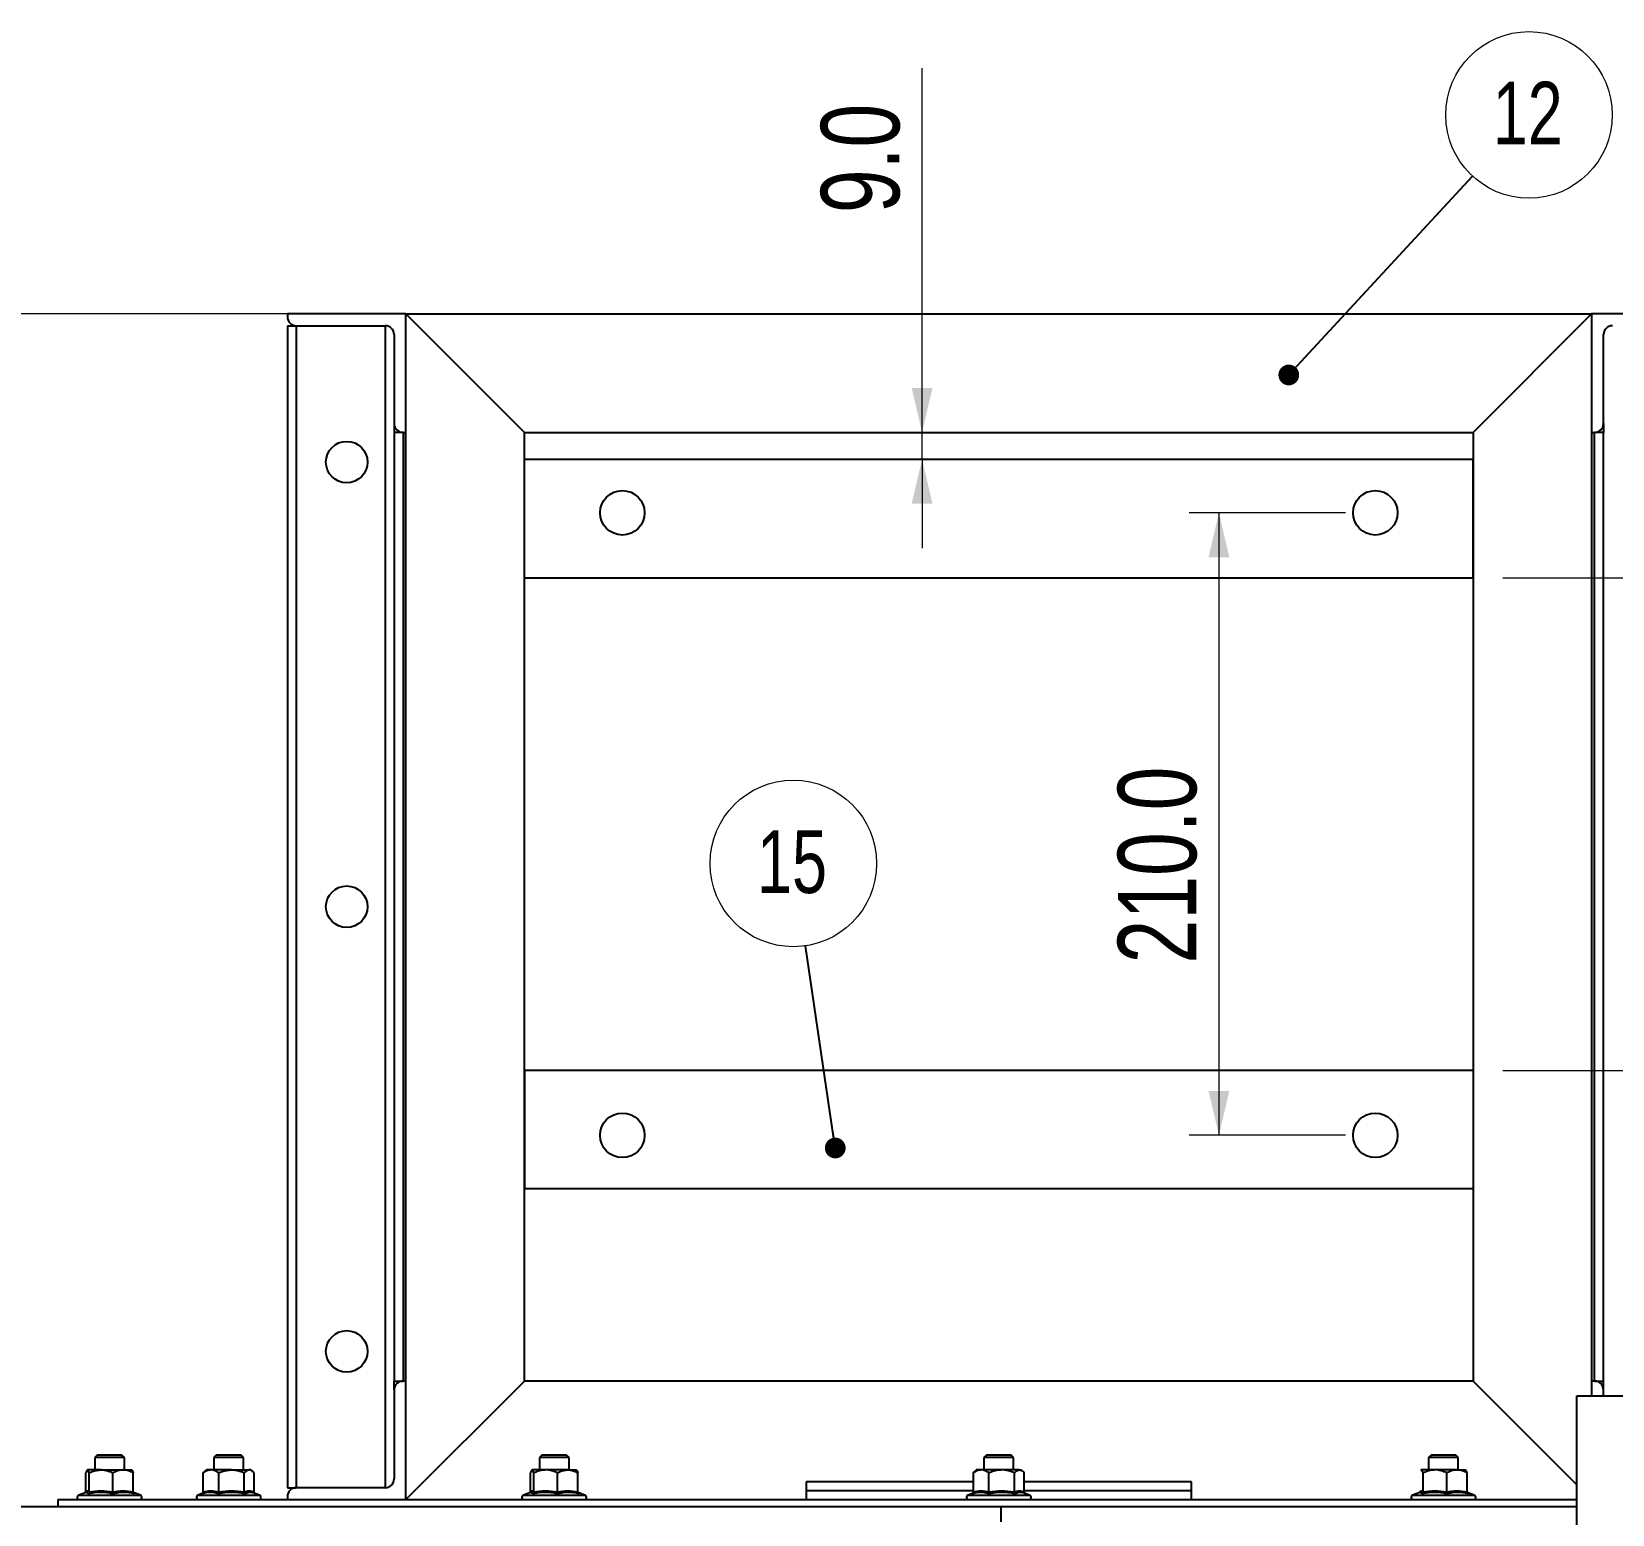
# Paper-space layout 'Sheet2' of a CAD drawing. Header units: millimetres. Extents: x 2 to 418, y 2 to 295.
# Drawn here: x 37.1 to 90.4, y 99.9 to 149.9 of the extents above; entities that cross this region are included whole.
import ezdxf

# ---------------------------------------------------------------- set-up
doc = ezdxf.new("R2010")
doc.units = ezdxf.units.MM
doc.styles.add('SLDTEXTSTYLE0', font='TXT', dxfattribs={"width": 0.75})
doc.dimstyles.new('SLDDIMSTYLE0', dxfattribs={"dimtxt": 2.645833, "dimasz": 1.5, "dimexe": 0, "dimexo": 0.0625, "dimgap": 0.661458, "dimtad": 1, "dimdec": 1, "dimlfac": 10, "dimrnd": 1e-09, "dimzin": 4, "dimdsep": 46, "dimtxsty": 'SLDTEXTSTYLE0', "dimsah": 1, "dimcen": 0.09, "dimadec": 0, "dimazin": 1, "dimtfac": 1, "dimtdec": 1, "dimtofl": 0, "dimtmove": 0, "dimatfit": 3, "dimfxl": 0, "dimfrac": 2, "dimtolj": 1, "dimtzin": 12, "dimarcsym": 0})
doc.dimstyles.new('SLDDIMSTYLE1', dxfattribs={"dimtxt": 0.18, "dimasz": 0.7, "dimexe": 0, "dimexo": 0.0625, "dimgap": 0, "dimtad": 0, "dimtih": 1, "dimtoh": 1, "dimdec": 0, "dimrnd": 1e-09, "dimzin": 0, "dimdsep": 46, "dimtxsty": 'Standard', "dimblk1": 'DOT', "dimblk2": 'DOT', "dimsah": 1, "dimcen": 0.09, "dimadec": 0, "dimazin": 0, "dimtfac": 0.7, "dimtdec": 0, "dimtofl": 0, "dimtmove": 0, "dimatfit": 3, "dimldrblk": 'DOT', "dimfxl": 0, "dimfrac": 2, "dimtolj": 1, "dimtzin": 0, "dimarcsym": 0})
doc.dimstyles.new('SLDDIMSTYLE2', dxfattribs={"dimtxt": 2.645833, "dimasz": 1.5, "dimexe": 0, "dimexo": 0.0625, "dimgap": 0.661458, "dimtad": 1, "dimdec": 1, "dimlfac": 10, "dimrnd": 1e-09, "dimzin": 12, "dimdsep": 46, "dimtxsty": 'SLDTEXTSTYLE0', "dimsah": 1, "dimcen": 0.09, "dimadec": 0, "dimazin": 3, "dimtfac": 1, "dimtdec": 1, "dimtofl": 0, "dimtmove": 0, "dimatfit": 3, "dimfxl": 0, "dimfrac": 2, "dimtolj": 1, "dimtzin": 12, "dimarcsym": 0})
doc.dimstyles.new('SLDDIMSTYLE3', dxfattribs={"dimtxt": 2.645833, "dimasz": 1.5, "dimexe": 0, "dimexo": 0.0625, "dimgap": 0.661458, "dimtad": 1, "dimdec": 1, "dimlfac": 10, "dimrnd": 1e-09, "dimzin": 4, "dimdsep": 46, "dimtxsty": 'SLDTEXTSTYLE0', "dimsah": 1, "dimcen": 0.09, "dimadec": 0, "dimazin": 1, "dimtfac": 1, "dimtdec": 1, "dimtmove": 0, "dimatfit": 0, "dimfxl": 0, "dimfrac": 2, "dimtolj": 1, "dimtzin": 12, "dimarcsym": 0})
doc.dimstyles.new('SLDDIMSTYLE8', dxfattribs={"dimtxt": 2.645833, "dimasz": 1.5, "dimexe": 0, "dimexo": 0.0625, "dimgap": 0.661458, "dimtad": 1, "dimdec": 1, "dimlfac": 10, "dimrnd": 1e-09, "dimzin": 12, "dimdsep": 46, "dimtxsty": 'SLDTEXTSTYLE0', "dimsah": 1, "dimcen": 0.09, "dimadec": 0, "dimazin": 3, "dimtfac": 1, "dimtdec": 1, "dimtmove": 0, "dimatfit": 0, "dimfxl": 0, "dimfrac": 2, "dimtolj": 1, "dimtzin": 12, "dimarcsym": 0})

# ---------------------------------------------------------------- blocks, each defined once
blk = doc.blocks.new('_D_19')
at = {"color": 7, "linetype": 'Continuous', "lineweight": 18}
for p, q in [((48.704, 140.416), (31.194, 140.416)), ((32.194, 100.166), (32.194, 140.416))]:
    blk.add_line(p, q, dxfattribs=at)
for points in [[(32.194, 140.416), (31.844, 138.916), (32.544, 138.916)], [(32.194, 100.166), (32.544, 101.666), (31.844, 101.666)]]:
    blk.add_solid(points, dxfattribs=at)
at = {"color": 7, "linetype": 'Continuous', "lineweight": 18, "insert": (28.783, 116.575), "char_height": 2.6458, "attachment_point": 1, "rotation": 90, "style": 'SLDTEXTSTYLE0'}
blk.add_mtext('402.5', dxfattribs=at)
blk = doc.blocks.new('_D_20')
at = {"color": 7, "linetype": 'Continuous', "lineweight": 18}
for p, q in [((86.704, 131.516), (102.776, 131.516)), ((101.776, 131.516), (101.776, 114.894)), ((86.704, 114.894), (102.776, 114.894))]:
    blk.add_line(p, q, dxfattribs=at)
for points in [[(101.776, 131.516), (101.426, 130.016), (102.126, 130.016)], [(101.776, 114.894), (102.126, 116.394), (101.426, 116.394)]]:
    blk.add_solid(points, dxfattribs=at)
at = {"color": 7, "linetype": 'Continuous', "lineweight": 18, "insert": (98.365, 118.502), "char_height": 2.6458, "attachment_point": 1, "rotation": 90, "style": 'SLDTEXTSTYLE0'}
blk.add_mtext('166.2', dxfattribs=at)
blk = doc.blocks.new('_D_21')
at = {"color": 7, "linetype": 'Continuous', "lineweight": 18}
for p, q in [((67.115, 136.416), (67.115, 148.7)), ((67.115, 135.516), (67.115, 136.416)), ((67.115, 135.516), (67.115, 132.516))]:
    blk.add_line(p, q, dxfattribs=at)
for points in [[(67.115, 136.416), (67.465, 137.916), (66.765, 137.916)], [(67.115, 135.516), (66.765, 134.016), (67.465, 134.016)]]:
    blk.add_solid(points, dxfattribs=at)
at = {"color": 7, "linetype": 'Continuous', "lineweight": 18, "insert": (63.704, 143.815), "char_height": 2.6458, "attachment_point": 1, "rotation": 90, "style": 'SLDTEXTSTYLE0'}
blk.add_mtext('9.0', dxfattribs=at)
blk = doc.blocks.new('_D_22')
at = {"color": 7, "linetype": 'Continuous', "lineweight": 18}
for p, q in [((81.404, 133.705), (76.131, 133.705)), ((77.131, 133.705), (77.131, 112.705)), ((81.404, 112.705), (76.131, 112.705))]:
    blk.add_line(p, q, dxfattribs=at)
for points in [[(77.131, 133.705), (76.781, 132.205), (77.481, 132.205)], [(77.131, 112.705), (77.481, 114.205), (76.781, 114.205)]]:
    blk.add_solid(points, dxfattribs=at)
at = {"color": 7, "linetype": 'Continuous', "lineweight": 18, "insert": (73.72, 118.502), "char_height": 2.6458, "attachment_point": 1, "rotation": 90, "style": 'SLDTEXTSTYLE0'}
blk.add_mtext('210.0', dxfattribs=at)
blk = doc.blocks.new('SW_NOTE_32')
at = {"color": 0, "linetype": 'Continuous', "lineweight": 0}
blk.add_circle((1.907, 2.064), 2.81, dxfattribs=at)
at = {"color": 0, "linetype": 'Continuous', "lineweight": 0, "insert": (1.864, 3.183), "char_height": 2.1167, "attachment_point": 2, "style": 'SLDTEXTSTYLE0'}
blk.add_mtext('12', dxfattribs=at)
blk = doc.blocks.new('_DOT')
at = {"color": 0, "linetype": 'ByBlock', "lineweight": -2}
blk.add_line((-0.5, 0), (-1, 0), dxfattribs=at)
at = {"color": 0, "linetype": 'ByBlock', "const_width": 0.5}
blk.add_lwpolyline([(-0.25, 0, 1), (0.25, 0, 1)], format="xyb", close=True, dxfattribs=at)
blk = doc.blocks.new('SW_NOTE_34')
at = {"color": 0, "linetype": 'Continuous', "lineweight": 0}
blk.add_circle((-0.41, 2.78), 2.81, dxfattribs=at)
at = {"color": 0, "linetype": 'Continuous', "lineweight": 0, "insert": (-0.453, 3.899), "char_height": 2.1167, "attachment_point": 2, "style": 'SLDTEXTSTYLE0'}
blk.add_mtext('15', dxfattribs=at)

psp = doc.layouts.new('Sheet2')

# ---------------------------------------------------------------- linework, layer by layer
at = {"color": 7, "linetype": 'Continuous', "lineweight": 25}
for p, q in [((45.704, 140.416), (45.704, 140.316)), ((49.704, 140.416), (45.704, 140.416)), ((49.704, 104.416), (49.704, 140.416)), ((53.704, 136.416), (49.704, 140.416)), ((49.704, 140.416), (89.704, 140.416)), ((49.704, 136.416), (49.704, 140.416)), ((89.704, 140.416), (85.704, 136.416)), ((89.704, 140.416), (89.704, 104.416)), ((89.704, 140.416), (89.704, 136.416)), ((93.704, 140.416), (89.704, 140.416)), ((45.704, 140.016), (45.704, 100.816)), ((45.704, 140.016), (46.004, 140.016)), ((46.004, 140.016), (46.004, 100.816)), ((46.004, 140.016), (49.004, 140.016)), ((49.004, 140.016), (49.004, 100.816)), ((49.304, 139.716), (49.304, 136.716)), ((90.104, 136.716), (90.104, 139.716)), ((49.304, 136.716), (49.304, 136.416)), ((90.104, 136.716), (90.104, 136.416)), ((49.304, 136.416), (49.304, 104.416)), ((49.604, 136.416), (49.304, 136.416)), ((49.604, 136.416), (49.604, 104.416)), ((49.604, 136.416), (49.704, 136.416)), ((53.704, 104.416), (53.704, 136.416)), ((53.704, 136.416), (85.704, 136.416)), ((85.704, 136.416), (85.704, 104.416)), ((89.704, 136.416), (89.804, 136.416)), ((89.804, 104.416), (89.804, 136.416)), ((90.104, 136.416), (89.804, 136.416)), ((90.104, 104.416), (90.104, 136.416)), ((53.704, 135.516), (85.704, 135.516)), ((53.704, 131.516), (53.704, 135.516)), ((85.704, 131.516), (85.704, 135.516)), ((53.704, 131.516), (85.704, 131.516)), ((85.704, 114.894), (53.704, 114.894)), ((53.704, 114.894), (53.704, 110.894)), ((85.704, 114.894), (85.704, 110.894)), ((85.704, 110.894), (53.704, 110.894)), ((49.304, 104.416), (49.604, 104.416)), ((49.304, 104.116), (49.304, 104.416)), ((49.304, 104.116), (49.304, 101.116)), ((49.704, 104.416), (49.604, 104.416)), ((49.704, 100.416), (53.704, 104.416)), ((49.704, 100.416), (49.704, 104.416)), ((85.704, 104.416), (53.704, 104.416)), ((85.704, 104.416), (89.204, 100.916)), ((89.704, 104.416), (89.704, 103.916)), ((89.804, 104.416), (89.704, 104.416)), ((89.804, 104.416), (90.104, 104.416)), ((90.104, 104.116), (90.104, 104.416)), ((90.104, 103.916), (90.104, 104.116)), ((89.204, 103.916), (129.454, 103.916)), ((89.204, 74.416), (89.204, 103.916)), ((39.286, 101.916), (39.204, 101.834)), ((39.704, 101.916), (39.286, 101.916)), ((40.121, 101.916), (39.704, 101.916)), ((40.204, 101.834), (40.121, 101.916)), ((43.306, 101.916), (43.223, 101.834)), ((43.931, 101.916), (43.306, 101.916)), ((44.14, 101.916), (43.931, 101.916)), ((44.223, 101.834), (44.14, 101.916)), ((54.286, 101.916), (54.204, 101.834)), ((55.065, 101.916), (54.286, 101.916)), ((55.121, 101.916), (55.065, 101.916)), ((55.204, 101.834), (55.121, 101.916)), ((69.286, 101.916), (69.204, 101.834)), ((70.121, 101.916), (69.286, 101.916)), ((70.204, 101.834), (70.121, 101.916)), ((84.286, 101.916), (84.204, 101.834)), ((85.121, 101.916), (84.286, 101.916)), ((85.204, 101.834), (85.121, 101.916)), ((39.416, 101.416), (38.96, 101.416)), ((39.204, 101.834), (39.204, 101.416)), ((39.704, 101.834), (39.204, 101.834)), ((39.416, 101.416), (40.16, 101.416)), ((40.204, 101.834), (39.704, 101.834)), ((40.16, 101.416), (40.454, 101.416)), ((40.204, 101.416), (40.204, 101.834)), ((42.864, 101.316), (42.911, 101.358)), ((42.973, 101.416), (42.909, 101.361)), ((43.128, 101.416), (42.973, 101.416)), ((43.82, 101.416), (43.128, 101.416)), ((43.223, 101.834), (43.223, 101.416)), ((43.973, 101.834), (43.223, 101.834)), ((43.82, 101.416), (44.416, 101.416)), ((44.223, 101.834), (43.973, 101.834)), ((44.223, 101.416), (44.223, 101.834)), ((44.473, 101.416), (44.416, 101.416)), ((44.537, 101.361), (44.473, 101.416)), ((54.416, 101.416), (53.96, 101.416)), ((54.204, 101.834), (54.204, 101.416)), ((55.137, 101.834), (54.204, 101.834)), ((55.16, 101.416), (54.416, 101.416)), ((55.204, 101.834), (55.137, 101.834)), ((55.16, 101.416), (55.454, 101.416)), ((55.204, 101.416), (55.204, 101.834)), ((68.954, 101.416), (68.892, 101.363)), ((69.108, 101.416), (68.954, 101.416)), ((69.801, 101.416), (69.108, 101.416)), ((69.204, 101.834), (69.204, 101.416)), ((70.204, 101.834), (69.204, 101.834)), ((70.396, 101.416), (69.801, 101.416)), ((70.204, 101.416), (70.204, 101.834)), ((70.396, 101.416), (70.454, 101.416)), ((70.516, 101.363), (70.454, 101.416)), ((83.954, 101.416), (83.947, 101.411)), ((84.416, 101.416), (83.96, 101.416)), ((84.204, 101.834), (84.204, 101.416)), ((85.204, 101.834), (84.204, 101.834)), ((85.16, 101.416), (84.416, 101.416)), ((85.16, 101.416), (85.454, 101.416)), ((85.204, 101.416), (85.204, 101.834)), ((85.46, 101.411), (85.454, 101.416)), ((38.904, 100.674), (38.904, 101.316)), ((39.016, 100.674), (39.016, 101.316)), ((39.816, 100.674), (39.816, 101.316)), ((40.504, 100.674), (40.504, 101.316)), ((42.864, 100.674), (42.864, 101.316)), ((43.391, 100.674), (43.391, 101.316)), ((44.25, 100.674), (44.25, 101.316)), ((44.582, 100.674), (44.582, 101.316)), ((45.704, 100.816), (46.004, 100.816)), ((49.004, 100.816), (46.004, 100.816)), ((53.904, 100.674), (53.904, 101.316)), ((54.016, 100.674), (54.016, 101.316)), ((54.816, 100.674), (54.816, 101.316)), ((55.504, 100.674), (55.504, 101.316)), ((63.204, 101.016), (63.204, 100.716)), ((68.845, 101.016), (63.204, 101.016)), ((68.845, 100.674), (68.845, 101.316)), ((69.372, 100.674), (69.372, 101.316)), ((70.231, 100.674), (70.231, 101.316)), ((70.562, 100.674), (70.562, 101.316)), ((76.204, 101.016), (70.562, 101.016)), ((76.204, 100.716), (76.204, 101.016)), ((84.016, 100.674), (84.016, 101.316)), ((84.816, 100.674), (84.816, 101.316)), ((85.504, 100.674), (85.504, 101.316)), ((37.954, 100.416), (37.954, 100.166)), ((37.954, 100.416), (89.204, 100.416)), ((38.906, 100.654), (38.665, 100.566)), ((40.743, 100.566), (40.508, 100.652)), ((42.833, 100.621), (42.684, 100.566)), ((44.762, 100.566), (44.58, 100.633)), ((45.704, 100.516), (45.704, 100.416)), ((53.906, 100.654), (53.665, 100.566)), ((55.743, 100.566), (55.508, 100.652)), ((63.204, 100.716), (63.204, 100.416)), ((68.845, 100.716), (63.204, 100.716)), ((68.814, 100.621), (68.665, 100.566)), ((70.743, 100.566), (70.56, 100.633)), ((76.204, 100.716), (70.562, 100.716)), ((76.204, 100.416), (76.204, 100.716)), ((83.906, 100.654), (83.665, 100.566)), ((85.743, 100.566), (85.508, 100.652)), ((69.788, 100.166), (28.957, 100.166)), ((69.788, 100.166), (69.788, 100.166)), ((89.204, 100.166), (69.788, 100.166))]:
    psp.add_line(p, q, dxfattribs=at)
at = {"color": 8, "linetype": 'Continuous', "lineweight": 25}
for p, q in [((38.665, 100.566), (39.306, 100.566)), ((39.306, 100.566), (40.743, 100.566)), ((40.51, 100.648), (40.549, 100.612)), ((42.684, 100.566), (43.858, 100.566)), ((43.858, 100.566), (44.762, 100.566)), ((53.665, 100.566), (55.336, 100.566)), ((55.336, 100.566), (55.743, 100.566)), ((55.51, 100.648), (55.549, 100.612)), ((68.665, 100.566), (70.664, 100.566)), ((70.664, 100.566), (70.743, 100.566)), ((83.665, 100.566), (85.743, 100.566)), ((85.51, 100.648), (85.549, 100.612))]:
    psp.add_line(p, q, dxfattribs=at)
at = {"color": 7, "linetype": 'Continuous', "lineweight": 25}
for centre, radius in [((47.704, 135.416), 0.7), ((57.004, 133.705), 0.75), ((82.404, 133.705), 0.75), ((47.704, 120.416), 0.7), ((57.004, 112.705), 0.75), ((82.404, 112.705), 0.75), ((47.704, 105.416), 0.7)]:
    psp.add_circle(centre, radius, dxfattribs=at)
for centre, radius, start, end in [((46.004, 140.316), 0.3, 180, 270), ((49.004, 139.716), 0.3, 0, 90), ((90.404, 139.716), 0.3, 90, 180), ((49.604, 136.716), 0.3, 180, 270), ((89.804, 136.716), 0.3, 270, 0), ((49.604, 104.116), 0.3, 90, 180), ((89.804, 104.116), 0.3, 360, 90), ((46.004, 100.516), 0.3, 90, 180), ((49.004, 101.116), 0.3, 270, 0), ((38.691, 100.494), 0.0773, 110, 270), ((40.716, 100.494), 0.0773, 270, 70), ((42.71, 100.494), 0.0773, 110, 270), ((44.736, 100.494), 0.0773, 270, 70), ((53.691, 100.494), 0.0773, 110, 270), ((55.716, 100.494), 0.0773, 270, 70), ((68.691, 100.494), 0.0773, 110, 270), ((70.716, 100.494), 0.0773, 270, 70), ((83.691, 100.494), 0.0773, 110, 270), ((85.716, 100.494), 0.0773, 270, 70)]:
    psp.add_arc(centre, radius, start, end, dxfattribs=at)
psp.add_ellipse((69.788, 99.666), major_axis=(0, 0.5), ratio=0.001002, start_param=4.712389, end_param=6.283185, dxfattribs=at)
for points, knots in [([(38.96, 101.416), (38.952, 101.412), (38.936, 101.405), (38.917, 101.36), (38.907, 101.326), (38.904, 101.316)], [0, 0, 0, 0, 0.406292, 0.827269, 1, 1, 1, 1]), ([(39.016, 101.316), (39.008, 101.343), (38.99, 101.396), (38.97, 101.416), (38.96, 101.416), (38.96, 101.416)], [0, 0, 0, 0, 0.484344, 0.98633, 1, 1, 1, 1]), ([(39.016, 101.316), (39.05, 101.332), (39.177, 101.389), (39.315, 101.405), (39.416, 101.416)], [0, 0, 0, 0, 0.266132, 1, 1, 1, 1]), ([(39.416, 101.416), (39.426, 101.416), (39.537, 101.415), (39.674, 101.38), (39.793, 101.327), (39.816, 101.316)], [0, 0, 0, 0, 0.0666953, 0.8140969, 1, 1, 1, 1]), ([(40.16, 101.416), (40.112, 101.412), (40.014, 101.405), (39.9, 101.36), (39.835, 101.326), (39.816, 101.316)], [0, 0, 0, 0, 0.406294, 0.827265, 1, 1, 1, 1]), ([(40.504, 101.316), (40.45, 101.343), (40.341, 101.396), (40.223, 101.416), (40.162, 101.416), (40.16, 101.416)], [0, 0, 0, 0, 0.484346, 0.98633, 1, 1, 1, 1]), ([(40.447, 101.416), (40.455, 101.412), (40.471, 101.405), (40.49, 101.36), (40.501, 101.326), (40.504, 101.316)], [0, 0, 0, 0, 0.406285, 0.827266, 1, 1, 1, 1]), ([(43.128, 101.416), (43.091, 101.412), (43.016, 101.405), (42.928, 101.36), (42.879, 101.326), (42.864, 101.316)], [0, 0, 0, 0, 0.406288, 0.827269, 1, 1, 1, 1]), ([(43.391, 101.316), (43.35, 101.343), (43.267, 101.396), (43.176, 101.416), (43.129, 101.416), (43.128, 101.416)], [0, 0, 0, 0, 0.48434, 0.986319, 1, 1, 1, 1]), ([(43.391, 101.316), (43.427, 101.332), (43.564, 101.389), (43.712, 101.405), (43.82, 101.416)], [0, 0, 0, 0, 0.26613, 1, 1, 1, 1]), ([(43.82, 101.416), (43.83, 101.416), (43.95, 101.415), (44.097, 101.38), (44.225, 101.327), (44.25, 101.316)], [0, 0, 0, 0, 0.066696, 0.814098, 1, 1, 1, 1]), ([(44.416, 101.416), (44.392, 101.412), (44.345, 101.405), (44.29, 101.36), (44.259, 101.326), (44.25, 101.316)], [0, 0, 0, 0, 0.406297, 0.827266, 1, 1, 1, 1]), ([(44.582, 101.316), (44.556, 101.343), (44.503, 101.396), (44.446, 101.416), (44.416, 101.416), (44.416, 101.416)], [0, 0, 0, 0, 0.484337, 0.986324, 1, 1, 1, 1]), ([(53.96, 101.416), (53.952, 101.412), (53.936, 101.405), (53.917, 101.36), (53.907, 101.326), (53.904, 101.316)], [0, 0, 0, 0, 0.406297, 0.827279, 1, 1, 1, 1]), ([(54.016, 101.316), (54.008, 101.343), (53.99, 101.396), (53.97, 101.416), (53.96, 101.416), (53.96, 101.416)], [0, 0, 0, 0, 0.484338, 0.9863167, 1, 1, 1, 1]), ([(54.416, 101.416), (54.36, 101.412), (54.246, 101.405), (54.114, 101.36), (54.038, 101.326), (54.016, 101.316)], [0, 0, 0, 0, 0.406296, 0.82727, 1, 1, 1, 1]), ([(54.816, 101.316), (54.754, 101.343), (54.627, 101.396), (54.489, 101.416), (54.418, 101.416), (54.416, 101.416)], [0, 0, 0, 0, 0.484338, 0.986327, 1, 1, 1, 1]), ([(54.816, 101.316), (54.845, 101.332), (54.955, 101.389), (55.073, 101.405), (55.16, 101.416)], [0, 0, 0, 0, 0.266132, 1, 1, 1, 1]), ([(55.16, 101.416), (55.168, 101.416), (55.264, 101.415), (55.382, 101.38), (55.483, 101.327), (55.504, 101.316)], [0, 0, 0, 0, 0.066698, 0.814096, 1, 1, 1, 1]), ([(55.447, 101.416), (55.455, 101.412), (55.471, 101.405), (55.49, 101.36), (55.501, 101.326), (55.504, 101.316)], [0, 0, 0, 0, 0.406292, 0.827269, 1, 1, 1, 1]), ([(69.108, 101.416), (69.072, 101.412), (68.996, 101.405), (68.909, 101.36), (68.859, 101.326), (68.845, 101.316)], [0, 0, 0, 0, 0.406292, 0.827268, 1, 1, 1, 1]), ([(68.845, 101.316), (68.859, 101.334), (68.874, 101.353), (68.89, 101.36), (68.891, 101.361)], [0, 0, 0, 0, 0.926261, 1, 1, 1, 1]), ([(69.372, 101.316), (69.331, 101.343), (69.248, 101.396), (69.156, 101.416), (69.11, 101.416), (69.108, 101.416)], [0, 0, 0, 0, 0.484337, 0.986317, 1, 1, 1, 1]), ([(69.801, 101.416), (69.741, 101.412), (69.619, 101.405), (69.477, 101.36), (69.395, 101.326), (69.372, 101.316)], [0, 0, 0, 0, 0.406292, 0.827268, 1, 1, 1, 1]), ([(70.231, 101.316), (70.164, 101.343), (70.028, 101.396), (69.879, 101.416), (69.803, 101.416), (69.801, 101.416)], [0, 0, 0, 0, 0.484342, 0.986324, 1, 1, 1, 1]), ([(70.231, 101.316), (70.245, 101.332), (70.297, 101.389), (70.354, 101.405), (70.396, 101.416)], [0, 0, 0, 0, 0.266135, 1, 1, 1, 1]), ([(70.396, 101.416), (70.4, 101.416), (70.447, 101.415), (70.503, 101.38), (70.553, 101.327), (70.562, 101.316)], [0, 0, 0, 0, 0.066703, 0.814095, 1, 1, 1, 1]), ([(83.96, 101.416), (83.959, 101.416), (83.955, 101.417), (83.951, 101.408), (83.948, 101.402)], [0, 0, 0, 0, 0.309745, 1, 1, 1, 1]), ([(84.016, 101.316), (84.012, 101.332), (83.994, 101.389), (83.974, 101.405), (83.96, 101.416)], [0, 0, 0, 0, 0.266124, 1, 1, 1, 1]), ([(84.416, 101.416), (84.36, 101.412), (84.246, 101.405), (84.114, 101.36), (84.038, 101.326), (84.016, 101.316)], [0, 0, 0, 0, 0.406295, 0.82727, 1, 1, 1, 1]), ([(84.816, 101.316), (84.754, 101.343), (84.627, 101.396), (84.489, 101.416), (84.418, 101.416), (84.416, 101.416)], [0, 0, 0, 0, 0.484338, 0.986327, 1, 1, 1, 1]), ([(85.16, 101.416), (85.112, 101.412), (85.014, 101.405), (84.9, 101.36), (84.835, 101.326), (84.816, 101.316)], [0, 0, 0, 0, 0.406299, 0.827269, 1, 1, 1, 1]), ([(85.504, 101.316), (85.45, 101.343), (85.341, 101.396), (85.223, 101.416), (85.162, 101.416), (85.16, 101.416)], [0, 0, 0, 0, 0.484335, 0.986323, 1, 1, 1, 1]), ([(85.504, 101.316), (85.499, 101.332), (85.485, 101.377), (85.47, 101.391), (85.46, 101.399)], [0, 0, 0, 0, 0.340176, 1, 1, 1, 1]), ([(38.904, 100.674), (38.903, 100.667), (38.903, 100.659), (38.899, 100.653), (38.899, 100.652)], [0, 0, 0, 0, 0.8546505, 1, 1, 1, 1]), ([(38.904, 100.674), (38.922, 100.694), (38.96, 100.733), (38.997, 100.694), (39.016, 100.674)], [0, 0, 0, 0, 0.492245, 1, 1, 1, 1]), ([(39.016, 100.674), (39.016, 100.667), (39.015, 100.654), (39.006, 100.636), (38.994, 100.621), (38.983, 100.614), (38.978, 100.612), (38.978, 100.612)], [0, 0, 0, 0, 0.236084, 0.471229, 0.732223, 0.99388, 1, 1, 1, 1]), ([(39.823, 100.612), (39.786, 100.618), (39.604, 100.653), (39.319, 100.67), (39.075, 100.628), (38.978, 100.612)], [0, 0, 0, 0, 0.130525, 0.655234, 1, 1, 1, 1]), ([(39.016, 100.674), (39.148, 100.694), (39.414, 100.733), (39.681, 100.694), (39.816, 100.674)], [0, 0, 0, 0, 0.492244, 1, 1, 1, 1]), ([(39.816, 100.674), (39.929, 100.694), (40.158, 100.733), (40.387, 100.694), (40.504, 100.674)], [0, 0, 0, 0, 0.492243, 1, 1, 1, 1]), ([(39.816, 100.674), (39.816, 100.667), (39.817, 100.654), (39.818, 100.636), (39.82, 100.621), (39.822, 100.614), (39.823, 100.612), (39.823, 100.612)], [0, 0, 0, 0, 0.236068, 0.471233, 0.732202, 0.993824, 1, 1, 1, 1]), ([(40.549, 100.612), (40.517, 100.618), (40.359, 100.653), (40.113, 100.67), (39.905, 100.628), (39.823, 100.612)], [0, 0, 0, 0, 0.130523, 0.655233, 1, 1, 1, 1]), ([(40.549, 100.612), (40.549, 100.612), (40.542, 100.614), (40.53, 100.621), (40.515, 100.636), (40.506, 100.654), (40.504, 100.667), (40.504, 100.674)], [0, 0, 0, 0, 0.006131, 0.267769, 0.528774, 0.76392, 1, 1, 1, 1]), ([(42.864, 100.674), (42.864, 100.667), (42.862, 100.654), (42.851, 100.636), (42.836, 100.621), (42.823, 100.614), (42.816, 100.612), (42.816, 100.612)], [0, 0, 0, 0, 0.236078, 0.471228, 0.732236, 0.993864, 1, 1, 1, 1]), ([(43.372, 100.612), (43.349, 100.618), (43.23, 100.653), (43.043, 100.67), (42.88, 100.628), (42.816, 100.612)], [0, 0, 0, 0, 0.130523, 0.655231, 1, 1, 1, 1]), ([(42.864, 100.674), (42.951, 100.694), (43.126, 100.733), (43.302, 100.694), (43.391, 100.674)], [0, 0, 0, 0, 0.492242, 1, 1, 1, 1]), ([(43.391, 100.674), (43.391, 100.667), (43.39, 100.654), (43.386, 100.636), (43.38, 100.621), (43.375, 100.614), (43.373, 100.612), (43.372, 100.612)], [0, 0, 0, 0, 0.236079, 0.471213, 0.732252, 0.993859, 1, 1, 1, 1]), ([(44.279, 100.612), (44.24, 100.618), (44.044, 100.653), (43.737, 100.67), (43.476, 100.628), (43.372, 100.612)], [0, 0, 0, 0, 0.130523, 0.655234, 1, 1, 1, 1]), ([(43.391, 100.674), (43.532, 100.694), (43.818, 100.733), (44.104, 100.694), (44.25, 100.674)], [0, 0, 0, 0, 0.492243, 1, 1, 1, 1]), ([(44.25, 100.674), (44.304, 100.694), (44.415, 100.733), (44.525, 100.694), (44.582, 100.674)], [0, 0, 0, 0, 0.492245, 1, 1, 1, 1]), ([(44.25, 100.674), (44.25, 100.667), (44.251, 100.654), (44.258, 100.636), (44.267, 100.621), (44.275, 100.614), (44.279, 100.612), (44.279, 100.612)], [0, 0, 0, 0, 0.236077, 0.471209, 0.73225, 0.993883, 1, 1, 1, 1]), ([(44.613, 100.621), (44.612, 100.621), (44.605, 100.625), (44.594, 100.636), (44.584, 100.654), (44.582, 100.667), (44.582, 100.674)], [0, 0, 0, 0, 0.050187, 0.388759, 0.693778, 1, 1, 1, 1]), ([(53.899, 100.652), (53.899, 100.653), (53.903, 100.659), (53.903, 100.667), (53.904, 100.674)], [0, 0, 0, 0, 0.145341, 1, 1, 1, 1]), ([(53.904, 100.674), (53.922, 100.694), (53.96, 100.733), (53.997, 100.694), (54.016, 100.674)], [0, 0, 0, 0, 0.492245, 1, 1, 1, 1]), ([(54.016, 100.674), (54.016, 100.667), (54.015, 100.654), (54.006, 100.636), (53.994, 100.621), (53.983, 100.614), (53.978, 100.612), (53.978, 100.612)], [0, 0, 0, 0, 0.23607, 0.47121, 0.732229, 0.993842, 1, 1, 1, 1]), ([(54.823, 100.612), (54.786, 100.618), (54.604, 100.653), (54.319, 100.67), (54.075, 100.628), (53.978, 100.612)], [0, 0, 0, 0, 0.130523, 0.655233, 1, 1, 1, 1]), ([(54.016, 100.674), (54.148, 100.694), (54.414, 100.733), (54.681, 100.694), (54.816, 100.674)], [0, 0, 0, 0, 0.492243, 1, 1, 1, 1]), ([(54.816, 100.674), (54.929, 100.694), (55.158, 100.733), (55.387, 100.694), (55.504, 100.674)], [0, 0, 0, 0, 0.492245, 1, 1, 1, 1]), ([(54.816, 100.674), (54.816, 100.667), (54.817, 100.654), (54.818, 100.636), (54.82, 100.621), (54.822, 100.614), (54.823, 100.612), (54.823, 100.612)], [0, 0, 0, 0, 0.23609, 0.47123, 0.732258, 0.99389, 1, 1, 1, 1]), ([(55.549, 100.612), (55.517, 100.618), (55.359, 100.653), (55.113, 100.67), (54.905, 100.628), (54.823, 100.612)], [0, 0, 0, 0, 0.130527, 0.655233, 1, 1, 1, 1]), ([(55.504, 100.674), (55.504, 100.667), (55.506, 100.654), (55.515, 100.636), (55.53, 100.621), (55.542, 100.614), (55.549, 100.612), (55.549, 100.612)], [0, 0, 0, 0, 0.236076, 0.47122, 0.732246, 0.993859, 1, 1, 1, 1]), ([(68.797, 100.612), (68.797, 100.612), (68.804, 100.614), (68.817, 100.621), (68.832, 100.636), (68.843, 100.654), (68.844, 100.667), (68.845, 100.674)], [0, 0, 0, 0, 0.006138, 0.267763, 0.52878, 0.763927, 1, 1, 1, 1]), ([(69.353, 100.612), (69.33, 100.618), (69.211, 100.653), (69.023, 100.67), (68.861, 100.628), (68.797, 100.612)], [0, 0, 0, 0, 0.130522, 0.655233, 1, 1, 1, 1]), ([(68.845, 100.674), (68.931, 100.694), (69.107, 100.733), (69.283, 100.694), (69.372, 100.674)], [0, 0, 0, 0, 0.492245, 1, 1, 1, 1]), ([(69.372, 100.674), (69.372, 100.667), (69.371, 100.654), (69.367, 100.636), (69.361, 100.621), (69.356, 100.614), (69.353, 100.612), (69.353, 100.612)], [0, 0, 0, 0, 0.236066, 0.471226, 0.732201, 0.99386, 1, 1, 1, 1]), ([(70.26, 100.612), (70.221, 100.618), (70.025, 100.653), (69.718, 100.67), (69.457, 100.628), (69.353, 100.612)], [0, 0, 0, 0, 0.130524, 0.655233, 1, 1, 1, 1]), ([(69.372, 100.674), (69.513, 100.694), (69.799, 100.733), (70.085, 100.694), (70.231, 100.674)], [0, 0, 0, 0, 0.492243, 1, 1, 1, 1]), ([(70.231, 100.674), (70.285, 100.694), (70.396, 100.733), (70.506, 100.694), (70.562, 100.674)], [0, 0, 0, 0, 0.492245, 1, 1, 1, 1]), ([(70.231, 100.674), (70.231, 100.667), (70.232, 100.654), (70.238, 100.636), (70.248, 100.621), (70.256, 100.614), (70.26, 100.612), (70.26, 100.612)], [0, 0, 0, 0, 0.2360852, 0.4712458, 0.7322513, 0.9938959, 1, 1, 1, 1]), ([(70.562, 100.674), (70.563, 100.667), (70.564, 100.654), (70.575, 100.636), (70.585, 100.625), (70.593, 100.621), (70.594, 100.621)], [0, 0, 0, 0, 0.306224, 0.611247, 0.949827, 1, 1, 1, 1]), ([(83.899, 100.652), (83.899, 100.653), (83.903, 100.659), (83.903, 100.667), (83.904, 100.674)], [0, 0, 0, 0, 0.145355, 1, 1, 1, 1]), ([(83.904, 100.674), (83.922, 100.694), (83.96, 100.733), (83.997, 100.694), (84.016, 100.674)], [0, 0, 0, 0, 0.492245, 1, 1, 1, 1]), ([(83.978, 100.612), (83.978, 100.612), (83.983, 100.614), (83.994, 100.621), (84.006, 100.636), (84.015, 100.654), (84.016, 100.667), (84.016, 100.674)], [0, 0, 0, 0, 0.006145, 0.26776, 0.52879, 0.763928, 1, 1, 1, 1]), ([(84.823, 100.612), (84.786, 100.618), (84.604, 100.653), (84.319, 100.67), (84.075, 100.628), (83.978, 100.612)], [0, 0, 0, 0, 0.130523, 0.655234, 1, 1, 1, 1]), ([(84.016, 100.674), (84.148, 100.694), (84.414, 100.733), (84.681, 100.694), (84.816, 100.674)], [0, 0, 0, 0, 0.492244, 1, 1, 1, 1]), ([(84.816, 100.674), (84.929, 100.694), (85.158, 100.733), (85.387, 100.694), (85.504, 100.674)], [0, 0, 0, 0, 0.492247, 1, 1, 1, 1]), ([(84.816, 100.674), (84.816, 100.667), (84.817, 100.654), (84.818, 100.636), (84.82, 100.621), (84.822, 100.614), (84.823, 100.612), (84.823, 100.612)], [0, 0, 0, 0, 0.2360891, 0.4712286, 0.7322588, 0.9938905, 1, 1, 1, 1]), ([(85.549, 100.612), (85.517, 100.618), (85.359, 100.653), (85.113, 100.67), (84.905, 100.628), (84.823, 100.612)], [0, 0, 0, 0, 0.130526, 0.655232, 1, 1, 1, 1]), ([(85.504, 100.674), (85.504, 100.667), (85.506, 100.654), (85.515, 100.636), (85.53, 100.621), (85.542, 100.614), (85.549, 100.612), (85.549, 100.612)], [0, 0, 0, 0, 0.2360785, 0.4712217, 0.7322466, 0.9938594, 1, 1, 1, 1])]:
    psp.add_open_spline(points, degree=3, knots=knots, dxfattribs=at)
at = {"color": 8, "linetype": 'Continuous', "lineweight": 25}
for points, knots in [([(38.978, 100.612), (38.973, 100.619), (38.951, 100.652), (38.926, 100.651), (38.907, 100.651)], [0, 0, 0, 0, 0.213008, 1, 1, 1, 1]), ([(44.579, 100.632), (44.518, 100.647), (44.416, 100.672), (44.319, 100.629), (44.279, 100.612)], [0, 0, 0, 0, 0.598023, 1, 1, 1, 1]), ([(53.978, 100.612), (53.973, 100.619), (53.951, 100.652), (53.926, 100.651), (53.907, 100.651)], [0, 0, 0, 0, 0.213018, 1, 1, 1, 1]), ([(70.56, 100.632), (70.499, 100.647), (70.397, 100.672), (70.299, 100.629), (70.26, 100.612)], [0, 0, 0, 0, 0.598022, 1, 1, 1, 1]), ([(83.978, 100.612), (83.973, 100.619), (83.951, 100.652), (83.926, 100.651), (83.907, 100.651)], [0, 0, 0, 0, 0.213018, 1, 1, 1, 1])]:
    psp.add_open_spline(points, degree=3, knots=knots, dxfattribs=at)

# ---------------------------------------------------------------- block references
at = {"color": 7, "linetype": 'Continuous', "lineweight": 0}
for name, p in [('SW_NOTE_32', (85.683, 145.064)), ('SW_NOTE_34', (63.181, 119.096))]:
    psp.add_blockref(name, p, dxfattribs=at)

# ---------------------------------------------------------------- dimensions: what is measured, and where the dimension line sits
at = {"color": 7, "linetype": 'Continuous', "lineweight": 18}
for base, p1, p2, dimstyle, picture, middle in [((67.115, 136.416), (50.104, 135.516), (53.704, 136.416), 'SLDDIMSTYLE3', '_D_21', (67.115, 146.258)), ((32.194, 140.416), (28.95, 100.166), (49.704, 140.416), 'SLDDIMSTYLE2', '_D_19', (32.194, 120.972)), ((77.131, 112.705), (82.404, 133.705), (82.404, 112.705), 'SLDDIMSTYLE0', '_D_22', (77.131, 122.899)), ((101.776, 114.894), (85.704, 131.516), (85.704, 114.894), 'SLDDIMSTYLE8', '_D_20', (101.776, 122.899))]:
    dim = psp.add_linear_dim(base=base, p1=p1, p2=p2, angle=90, dimstyle=dimstyle, dxfattribs=at)
    dim.commit()
    dim.dimension.update_dxf_attribs({"geometry": picture, "text_midpoint": middle, "dimtype": 160})

# ---------------------------------------------------------------- leaders
at = {"color": 7, "linetype": 'Continuous', "lineweight": 0}
for points in [[(79.487, 138.356), (85.683, 145.064)], [(64.187, 112.277), (63.181, 119.096)]]:
    psp.add_leader(points, dimstyle='SLDDIMSTYLE1', dxfattribs=at)

doc.saveas('drawing.dxf')
